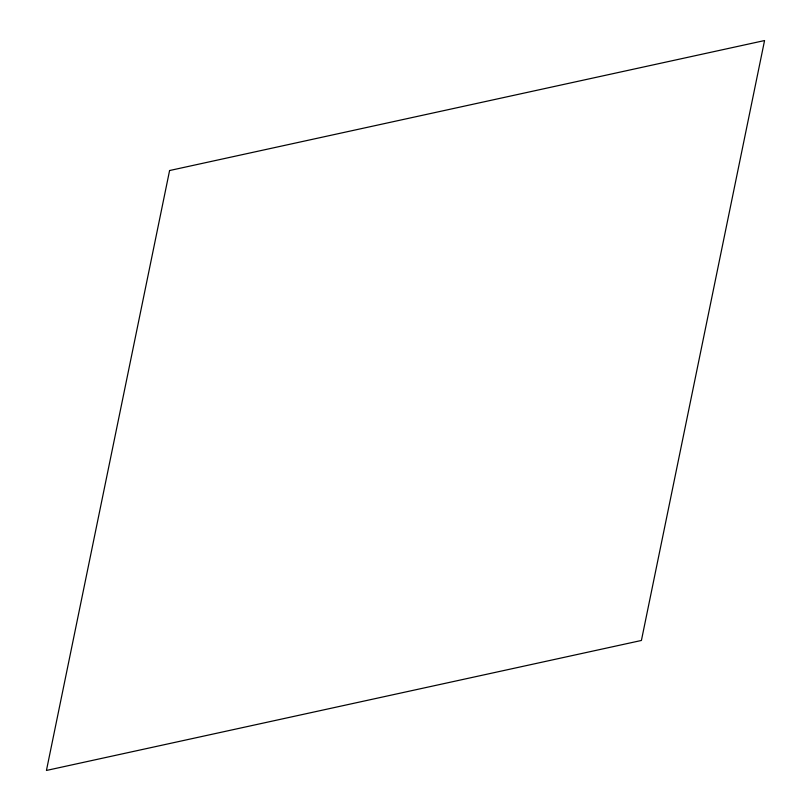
<?xml version="1.0" encoding="UTF-8"?>
<svg xmlns="http://www.w3.org/2000/svg" width="811" height="811" viewBox="0 0 811 811"><rect width="100%" height="100%" fill="white"/><g stroke="black" fill="none" stroke-linecap="round" stroke-linejoin="round"><path stroke-width="1.22" d="M169.59 170.533L46.44 770.45L641.41 640.467L764.56 40.55L169.59 170.533"/></g></svg>
